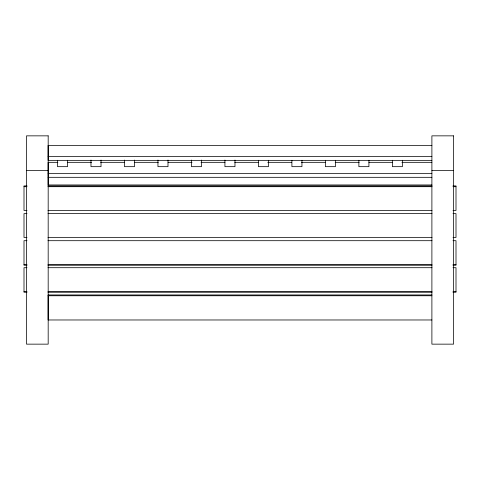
<?xml version="1.0" encoding="UTF-8"?>
<svg xmlns="http://www.w3.org/2000/svg" width="480" height="480" viewBox="0 0 480 480"><rect width="100%" height="100%" fill="white"/><g stroke="black" fill="none" stroke-linecap="round" stroke-linejoin="round"><path stroke-width="0.72" d="M431.892 145.368L48.108 145.368L48.108 160.356L431.892 160.356M48.108 156.558L431.892 156.558M57.858 162.33L48.108 162.33L48.108 184.962L431.892 184.962M67.602 162.33L91.584 162.33M100.578 162.33L124.566 162.33M134.31 162.33L158.298 162.33M168.042 162.33L192.03 162.33M201.024 162.33L225.006 162.33M234.756 162.33L258.738 162.33M267.732 162.33L291.72 162.33M301.464 162.33L325.452 162.33M335.196 162.33L359.184 162.33M368.928 162.33L392.16 162.33M401.904 162.33L431.892 162.33M26.514 170.562L48.18 170.562M431.892 170.562L453.558 170.562M48.108 173.52L431.892 173.52M48.108 177.318L431.892 177.318M27 185.916L24 185.916L24 210.462L27 210.462M48 185.916L432 185.916M453 185.916L456 185.916L456 210.462L453 210.462M24 186.696L27 186.696M48 186.696L432 186.696M453 186.696L456 186.696M48 210.462L432 210.462M27 213.636L24 213.636L24 237.462L27 237.462M48 213.636L432 213.636M453 213.636L456 213.636L456 237.462L453 237.462M48 237.462L432 237.462M27 240.696L24 240.696L24 265.242L27 265.242M48 240.696L432 240.696M453 240.696L456 240.696L456 265.242L453 265.242M24 264.468L27 264.468M48 264.468L432 264.468M453 264.468L456 264.468M48 265.242L432 265.242M27 267.702L24 267.702L24 292.242L27 292.242M48 267.702L432 267.702M453 267.702L456 267.702L456 292.242L453 292.242M24 291.468L27 291.468M48 291.468L432 291.468M453 291.468L456 291.468M48 292.242L432 292.242M431.892 294.96L48.108 294.96L48.108 319.974L431.892 319.974M48.108 295.752L431.892 295.752M402.408 160.272L402.408 166.668L392.364 166.668L392.364 160.272M368.922 160.272L368.922 166.668L358.872 166.668L358.872 160.272M335.43 160.272L335.43 166.668L325.386 166.668L325.386 160.272M301.944 160.272L301.944 166.668L291.9 166.668L291.9 160.272M268.458 160.272L268.458 166.668L258.414 166.668L258.414 160.272M234.972 160.05L234.972 166.668L224.922 166.668L224.922 160.05M201.486 160.05L201.486 166.668L191.436 166.668L191.436 160.05M167.994 160.05L167.994 166.668L157.95 166.668L157.95 160.05M134.508 160.05L134.508 166.668L124.464 166.668L124.464 160.05M101.022 160.05L101.022 166.668L90.972 166.668L90.972 160.05M67.536 160.272L67.536 166.668L57.486 166.668L57.486 160.272M48.18 135.852L26.514 135.852L26.514 344.148L48.18 344.148L48.18 135.852M453.558 135.852L431.892 135.852L431.892 344.148L453.558 344.148L453.558 135.852"/></g></svg>
